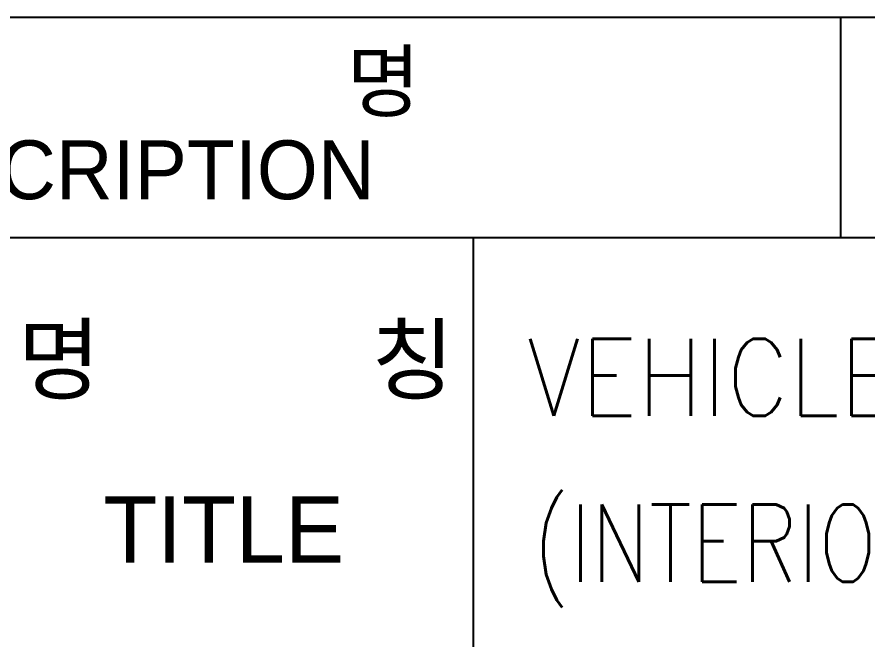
# Model space of a CAD drawing. Header units: millimetres. Extents: x 1677 to 2236, y -507 to -75.
# Drawn here: x 2093.17 to 2127.92, y -462.22 to -436.8 of the extents above; entities that cross this region are included whole.
import ezdxf

# ---------------------------------------------------------------- set-up
doc = ezdxf.new("R2010")
doc.units = ezdxf.units.MM
doc.styles.add('ROMANS', font='txt', dxfattribs={"height": 0.2})
doc.styles.get("Standard").update_dxf_attribs({"font": 'txt.shx', "bigfont": 'whgtxt.shx'})

msp = doc.modelspace()

# ---------------------------------------------------------------- linework, layer by layer
at = {"color": 5, "linetype": 'Continuous'}
for p, q in [((2029.81, -436.803), (2208.31, -436.803)), ((2029.81, -445.803), (2208.31, -445.803))]:
    msp.add_line(p, q, dxfattribs=at)
at = {"color": 6, "linetype": 'Continuous'}
for p, q in [((2126.81, -445.803), (2126.81, -436.803)), ((2111.81, -472.47), (2111.81, -445.803))]:
    msp.add_line(p, q, dxfattribs=at)

# ---------------------------------------------------------------- texts
at = {"color": 7, "linetype": 'Continuous'}
for s, width, p in [('VEHICLE SCHEMATIC, COMMUNICATION', 0.9, (2113.997, -453.08)), ('(INTERIOR & EXTERIOR DISPLAY), MA', 0.8, (2114.237, -459.845))]:
    msp.add_text(s, height=3.15, dxfattribs=dict(at, width=width)).set_placement(p)
at = {"color": 4, "attachment_point": 5, "style": 'ROMANS'}
for s, insert, char_height in [('{\\fﾱﾼﾸﾲￃﾼ|b0|i0|c129|p49;품\u3000\u3000\u3000\u3000\u3000\u3000명 }', (2096.81, -439.553), 2.4), ('{\\fﾱﾼﾸﾲￃﾼ|b0|i0|c129|p49;DESCRIPTION }', (2096.81, -443.053), 2.4), ('{\\fﾱﾼﾸﾲￃﾼ|b0|i0|c129|p49;명\u3000\u3000\u3000칭 }', (2102.11, -450.912), 2.7), ('{\\fﾱﾼﾸﾲￃﾼ|b0|i0|c129|p49;TITLE }', (2101.61, -457.712), 2.7)]:
    msp.add_mtext(s, dxfattribs=dict(at, insert=insert, char_height=char_height))

doc.saveas('drawing.dxf')
